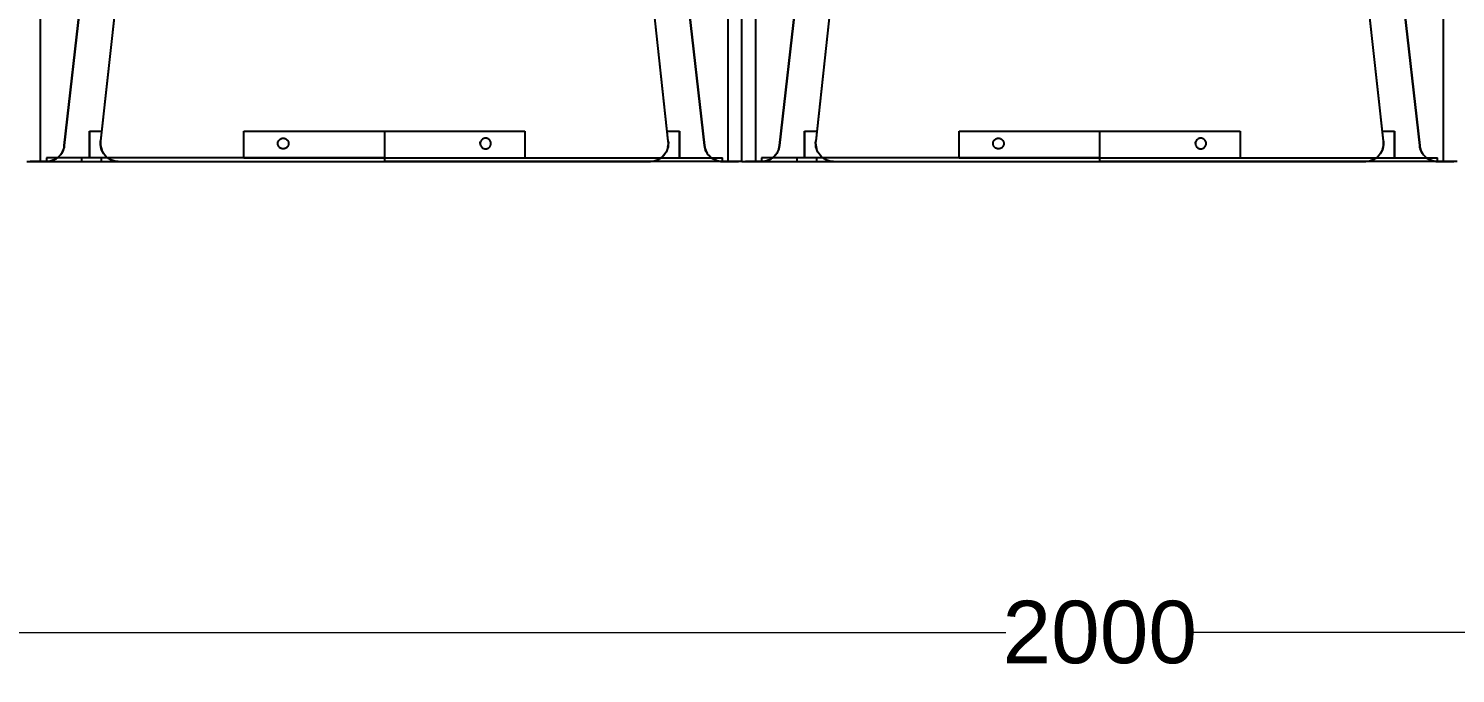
# Model space of a CAD drawing. Header units: millimetres. Extents: x 10366 to 23682, y 24552 to 29690.
# Drawn here: x 21853 to 22651, y 26972 to 27333 of the extents above; entities that cross this region are included whole.
import ezdxf

# ---------------------------------------------------------------- set-up
doc = ezdxf.new("R2010")
doc.units = ezdxf.units.MM
doc.header["$LTSCALE"] = 3
doc.layers.add('DomyÅ›lny', color=7, linetype='Continuous')
doc.styles.get("Standard").update_dxf_attribs({"font": 'arial.ttf'})
doc.dimstyles.new('MATEUSZ', dxfattribs={"dimtxt": 35, "dimasz": 16, "dimexe": 0.18, "dimexo": 0.0625, "dimgap": 0.09, "dimtad": 0, "dimdec": 0, "dimdsep": 46, "dimtxsty": 'Standard', "dimblk": 'DOT', "dimcen": 0.09, "dimse1": 1, "dimse2": 1, "dimadec": 0, "dimazin": 0, "dimtfac": 1, "dimtdec": 0, "dimtofl": 0, "dimtmove": 0, "dimatfit": 3, "dimfxl": 1, "dimtolj": 1, "dimtzin": 0, "dimlwd": 9, "dimlwe": 9, "dimarcsym": 0})

# ---------------------------------------------------------------- blocks, each defined once
blk = doc.blocks.new('_Dot')
at = {"color": 0, "linetype": 'ByBlock', "lineweight": -2}
blk.add_line((-0.5, 0), (-1, 0), dxfattribs=at)
at = {"color": 0, "linetype": 'ByBlock', "const_width": 0.5}
blk.add_lwpolyline([(-0.25, 0, 1), (0.25, 0, 1)], format="xyb", close=True, dxfattribs=at)
blk = doc.blocks.new('*D42')
at = {"color": 0, "lineweight": 9, "transparency": 16777216}
for p, q in [((21467.95, 26995.14), (22399.28, 26995.14)), ((23435.8, 26995.14), (22504.46, 26995.14))]:
    blk.add_line(p, q, dxfattribs=at)
at = {"layer": 'Defpoints', "color": 0, "transparency": 16777216}
for p in [(21451.95, 27258.78), (23451.8, 27258.78), (23451.8, 26995.14)]:
    blk.add_point(p, dxfattribs=at)
at = {"color": 0, "lineweight": 9, "transparency": 16777216, "xscale": 16, "yscale": 16, "zscale": 16, "rotation": 180}
blk.add_blockref('_Dot', (21451.95, 26995.14), dxfattribs=at)
at = {"color": 0, "lineweight": 9, "transparency": 16777216, "xscale": 16, "yscale": 16, "zscale": 16}
blk.add_blockref('_Dot', (23451.8, 26995.14), dxfattribs=at)
at = {"color": 0, "transparency": 16777216, "insert": (22451.87, 26995.14), "char_height": 35, "attachment_point": 5}
blk.add_mtext('\\A1;2000', dxfattribs=at)

msp = doc.modelspace()

# ---------------------------------------------------------------- linework, layer by layer
at = {"layer": 'DomyÅ›lny'}
for p, q in [((21859.56, 27258.78), (21859.56, 27967.57)), ((22244.04, 27258.78), (22244.04, 27967.57)), ((22251.8, 27258.78), (22251.8, 27968.89)), ((22251.8, 27258.78), (22251.8, 27968.89)), ((22259.56, 27258.78), (22259.56, 27967.57)), ((22644.04, 27258.78), (22644.04, 27967.57)), ((21965.27, 27929.63), (21893.04, 27270.36)), ((21965.27, 27929.5), (21893.04, 27270.23)), ((22210.56, 27270.36), (22138.33, 27929.63)), ((22210.56, 27270.23), (22138.33, 27929.5)), ((22365.27, 27929.63), (22293.04, 27270.36)), ((22365.27, 27929.5), (22293.04, 27270.23)), ((22610.56, 27270.36), (22538.33, 27929.63)), ((22610.56, 27270.23), (22538.33, 27929.5)), ((21872.8, 27267.65), (21945.51, 27912.19)), ((21945.48, 27911.85), (21872.8, 27267.65)), ((22230.8, 27267.65), (22158.09, 27912.19)), ((22158.12, 27911.85), (22230.8, 27267.65)), ((22272.8, 27267.65), (22345.51, 27912.19)), ((22345.48, 27911.85), (22272.8, 27267.65)), ((22630.8, 27267.65), (22558.09, 27912.19)), ((22558.12, 27911.85), (22630.8, 27267.65)), ((21886.8, 27275.78), (21893.64, 27275.78)), ((21886.8, 27275.78), (21893.64, 27275.78)), ((21886.8, 27260.78), (21886.8, 27275.78)), ((21886.8, 27275.78), (21886.8, 27260.78)), ((21973.18, 27260.78), (21973.18, 27275.75)), ((21973.18, 27275.75), (22051.8, 27275.75)), ((22051.8, 27275.75), (22051.8, 27260.78)), ((22051.8, 27275.75), (22130.42, 27275.75)), ((22051.8, 27275.75), (22051.8, 27260.78)), ((22130.42, 27275.75), (22130.42, 27260.78)), ((22209.96, 27275.78), (22216.8, 27275.78)), ((22209.96, 27275.78), (22216.8, 27275.78)), ((22216.8, 27275.78), (22216.8, 27260.78)), ((22216.8, 27260.78), (22216.8, 27275.78)), ((22286.8, 27275.78), (22293.64, 27275.78)), ((22286.8, 27275.78), (22293.64, 27275.78)), ((22286.8, 27275.78), (22286.8, 27260.78)), ((22286.8, 27260.78), (22286.8, 27275.78)), ((22373.18, 27260.78), (22373.18, 27275.75)), ((22373.18, 27275.75), (22451.8, 27275.75)), ((22451.8, 27275.75), (22530.42, 27275.75)), ((22451.8, 27275.75), (22451.8, 27260.78)), ((22451.8, 27275.75), (22451.8, 27260.78)), ((22530.42, 27275.75), (22530.42, 27260.78)), ((22609.96, 27275.78), (22616.8, 27275.78)), ((22609.96, 27275.78), (22616.8, 27275.78)), ((22616.8, 27275.78), (22616.8, 27260.78)), ((22616.8, 27260.78), (22616.8, 27275.78)), ((21893.04, 27270.23), (21893.04, 27270.36)), ((21992.22, 27268.81), (21992.22, 27269.69)), ((22105.38, 27268.81), (22105.38, 27269.69)), ((22111.38, 27268.81), (22111.38, 27269.69)), ((22210.56, 27270.23), (22210.56, 27270.36)), ((22293.04, 27270.23), (22293.04, 27270.36)), ((22392.22, 27268.81), (22392.22, 27269.69)), ((22505.38, 27268.81), (22505.38, 27269.69)), ((22511.38, 27268.81), (22511.38, 27269.69)), ((22610.56, 27270.23), (22610.56, 27270.36)), ((21862.77, 27260.78), (21862.77, 27258.78)), ((22051.8, 27260.78), (21862.77, 27260.78)), ((21882.43, 27260.78), (21882.43, 27258.78)), ((21893.43, 27260.78), (21893.43, 27258.78)), ((21973.18, 27260.78), (22051.8, 27260.78)), ((22051.8, 27260.78), (22130.42, 27260.78)), ((22051.8, 27260.78), (22240.83, 27260.78)), ((22051.8, 27260.78), (22051.8, 27258.78)), ((22051.8, 27260.78), (22051.8, 27258.78)), ((22240.83, 27258.78), (22240.83, 27260.78)), ((22451.8, 27260.78), (22262.77, 27260.78)), ((22262.77, 27260.78), (22262.77, 27258.78)), ((22282.43, 27260.78), (22282.43, 27258.78)), ((22293.43, 27260.78), (22293.43, 27258.78)), ((22373.18, 27260.78), (22451.8, 27260.78)), ((22451.8, 27260.78), (22530.42, 27260.78)), ((22451.8, 27260.78), (22451.8, 27258.78)), ((22451.8, 27260.78), (22640.83, 27260.78)), ((22451.8, 27260.78), (22451.8, 27258.78)), ((22640.83, 27258.78), (22640.83, 27260.78)), ((21853.8, 27258.78), (21862.77, 27258.78)), ((21862.86, 27258.78), (21859.56, 27258.78)), ((21859.56, 27258.78), (21862.86, 27258.78)), ((21862.77, 27258.78), (22051.8, 27258.78)), ((21902.97, 27258.78), (22200.63, 27258.78)), ((22240.83, 27258.78), (22051.8, 27258.78)), ((22244.04, 27258.78), (22240.74, 27258.78)), ((22240.74, 27258.78), (22244.04, 27258.78)), ((22240.83, 27258.78), (22249.8, 27258.78)), ((22253.8, 27258.78), (22262.77, 27258.78)), ((22262.86, 27258.78), (22259.56, 27258.78)), ((22259.56, 27258.78), (22262.86, 27258.78)), ((22262.77, 27258.78), (22451.8, 27258.78)), ((22302.97, 27258.78), (22600.63, 27258.78)), ((22640.83, 27258.78), (22451.8, 27258.78)), ((22644.04, 27258.78), (22640.74, 27258.78)), ((22640.74, 27258.78), (22644.04, 27258.78)), ((22640.83, 27258.78), (22649.8, 27258.78))]:
    msp.add_line(p, q, dxfattribs=at)
for points in [[(21893.04, 27270.36, 0), (21892.97, 27269.08, 0), (21893.07, 27267.77, 0), (21893.33, 27266.48, 0), (21893.75, 27265.22, 0)], [(21902.97, 27258.78, 0), (21901.94, 27258.83, 0), (21900.91, 27259, 0), (21899.88, 27259.28, 0), (21898.89, 27259.67, 0), (21897.94, 27260.17, 0), (21897.05, 27260.77, 0), (21896.24, 27261.46, 0), (21895.52, 27262.21, 0), (21894.87, 27263.04, 0), (21894.3, 27263.95, 0), (21893.82, 27264.92, 0), (21893.45, 27265.95, 0), (21893.18, 27267.01, 0), (21893.02, 27268.09, 0), (21892.97, 27269.17, 0), (21893.04, 27270.23, 0)], [(22210.56, 27270.23, 0), (22210.63, 27269.17, 0), (22210.58, 27268.09, 0), (22210.42, 27267.01, 0), (22210.15, 27265.95, 0), (22209.78, 27264.92, 0), (22209.3, 27263.95, 0), (22208.73, 27263.04, 0), (22208.08, 27262.21, 0), (22207.36, 27261.46, 0), (22206.55, 27260.77, 0), (22205.66, 27260.17, 0), (22204.71, 27259.67, 0), (22203.72, 27259.28, 0), (22202.69, 27259, 0), (22201.66, 27258.83, 0), (22200.63, 27258.78, 0)], [(22210.35, 27266.79, 0), (22210.61, 27268.58, 0), (22210.56, 27270.36, 0)], [(22293.04, 27270.36, 0), (22292.97, 27269.27, 0), (22293.03, 27268.16, 0), (22293.2, 27267.05, 0), (22293.48, 27265.96, 0)], [(22302.97, 27258.78, 0), (22301.94, 27258.83, 0), (22300.91, 27259, 0), (22299.88, 27259.28, 0), (22298.89, 27259.67, 0), (22297.94, 27260.17, 0), (22297.05, 27260.77, 0), (22296.24, 27261.46, 0), (22295.52, 27262.21, 0), (22294.87, 27263.04, 0), (22294.3, 27263.95, 0), (22293.82, 27264.92, 0), (22293.45, 27265.95, 0), (22293.18, 27267.01, 0), (22293.02, 27268.09, 0), (22292.97, 27269.17, 0), (22293.04, 27270.23, 0)], [(22610.56, 27270.23, 0), (22610.63, 27269.17, 0), (22610.58, 27268.09, 0), (22610.42, 27267.01, 0), (22610.15, 27265.95, 0), (22609.78, 27264.92, 0), (22609.3, 27263.95, 0), (22608.73, 27263.04, 0), (22608.08, 27262.21, 0), (22607.36, 27261.46, 0), (22606.55, 27260.77, 0), (22605.66, 27260.17, 0), (22604.71, 27259.67, 0), (22603.72, 27259.28, 0), (22602.69, 27259, 0), (22601.66, 27258.83, 0), (22600.63, 27258.78, 0)], [(22609.94, 27265.45, 0), (22610.32, 27266.66, 0), (22610.55, 27267.89, 0), (22610.63, 27269.14, 0), (22610.56, 27270.36, 0)], [(21862.86, 27258.78, 0), (21863.8, 27258.82, 0), (21864.73, 27258.95, 0), (21865.64, 27259.17, 0), (21866.51, 27259.46, 0), (21867.36, 27259.84, 0), (21868.16, 27260.29, 0), (21868.91, 27260.81, 0), (21869.61, 27261.4, 0), (21870.25, 27262.04, 0), (21870.83, 27262.73, 0), (21871.34, 27263.47, 0), (21871.79, 27264.26, 0), (21872.15, 27265.07, 0), (21872.45, 27265.91, 0), (21872.66, 27266.76, 0), (21872.8, 27267.65, 0)], [(21872.8, 27267.65, 0), (21872.65, 27266.73, 0), (21872.42, 27265.83, 0), (21872.1, 27264.95, 0), (21871.71, 27264.11, 0), (21871.24, 27263.32, 0), (21870.71, 27262.57, 0), (21870.11, 27261.88, 0), (21869.45, 27261.25, 0), (21868.74, 27260.68, 0), (21867.98, 27260.18, 0), (21867.19, 27259.76, 0), (21866.36, 27259.41, 0), (21865.52, 27259.13, 0), (21864.64, 27258.93, 0), (21863.77, 27258.82, 0), (21862.86, 27258.78, 0)], [(22206.93, 27261.21, 0), (22207.85, 27262.08, 0), (22208.65, 27263.06, 0)], [(22240.74, 27258.78, 0), (22239.8, 27258.82, 0), (22238.87, 27258.95, 0), (22237.96, 27259.17, 0), (22237.09, 27259.46, 0), (22236.24, 27259.84, 0), (22235.44, 27260.29, 0), (22234.69, 27260.81, 0), (22233.99, 27261.4, 0), (22233.35, 27262.04, 0), (22232.77, 27262.73, 0), (22232.26, 27263.47, 0), (22231.81, 27264.26, 0), (22231.45, 27265.07, 0), (22231.15, 27265.91, 0), (22230.94, 27266.76, 0), (22230.8, 27267.65, 0)], [(22230.8, 27267.65, 0), (22230.95, 27266.73, 0), (22231.18, 27265.83, 0), (22231.5, 27264.95, 0), (22231.89, 27264.11, 0), (22232.36, 27263.32, 0), (22232.89, 27262.57, 0), (22233.49, 27261.88, 0), (22234.15, 27261.25, 0), (22234.86, 27260.68, 0), (22235.62, 27260.18, 0), (22236.41, 27259.76, 0), (22237.24, 27259.41, 0), (22238.09, 27259.13, 0), (22238.96, 27258.93, 0), (22239.83, 27258.82, 0), (22240.74, 27258.78, 0)], [(22262.86, 27258.78, 0), (22263.8, 27258.82, 0), (22264.73, 27258.95, 0), (22265.64, 27259.17, 0), (22266.51, 27259.46, 0), (22267.36, 27259.84, 0), (22268.16, 27260.29, 0), (22268.91, 27260.81, 0), (22269.61, 27261.4, 0), (22270.25, 27262.04, 0), (22270.83, 27262.73, 0), (22271.34, 27263.47, 0), (22271.79, 27264.26, 0), (22272.15, 27265.07, 0), (22272.45, 27265.91, 0), (22272.66, 27266.76, 0), (22272.8, 27267.65, 0)], [(22272.8, 27267.65, 0), (22272.65, 27266.73, 0), (22272.42, 27265.83, 0), (22272.1, 27264.95, 0), (22271.71, 27264.11, 0), (22271.24, 27263.32, 0), (22270.71, 27262.57, 0), (22270.11, 27261.88, 0), (22269.45, 27261.25, 0), (22268.74, 27260.68, 0), (22267.98, 27260.18, 0), (22267.19, 27259.76, 0), (22266.36, 27259.41, 0), (22265.52, 27259.13, 0), (22264.64, 27258.93, 0), (22263.77, 27258.82, 0), (22262.86, 27258.78, 0)], [(22630.8, 27267.65, 0), (22630.95, 27266.73, 0), (22631.18, 27265.83, 0), (22631.5, 27264.95, 0), (22631.89, 27264.11, 0), (22632.36, 27263.32, 0), (22632.89, 27262.57, 0), (22633.49, 27261.88, 0), (22634.15, 27261.25, 0), (22634.86, 27260.68, 0), (22635.62, 27260.18, 0), (22636.41, 27259.76, 0), (22637.24, 27259.41, 0), (22638.09, 27259.13, 0), (22638.96, 27258.93, 0), (22639.83, 27258.82, 0), (22640.74, 27258.78, 0)], [(22640.74, 27258.78, 0), (22639.8, 27258.82, 0), (22638.87, 27258.95, 0), (22637.96, 27259.17, 0), (22637.09, 27259.46, 0), (22636.24, 27259.84, 0), (22635.44, 27260.29, 0), (22634.69, 27260.81, 0), (22633.99, 27261.4, 0), (22633.35, 27262.04, 0), (22632.77, 27262.73, 0), (22632.26, 27263.47, 0), (22631.81, 27264.26, 0), (22631.45, 27265.07, 0), (22631.15, 27265.91, 0), (22630.94, 27266.76, 0), (22630.8, 27267.65, 0)], [(21851.8, 27258.78, 0), (21851.8, 27258.78, 0), (21851.8, 27258.78, 0), (21851.8, 27258.78, 0), (21851.8, 27258.78, 0), (21851.8, 27258.78, 0), (21851.8, 27258.78, 0), (21851.8, 27258.78, 0), (21851.8, 27258.78, 0), (21851.8, 27258.78, 0), (21851.8, 27258.78, 0), (21851.82, 27258.78, 0), (21851.95, 27258.78, 0), (21852.6, 27258.78, 0), (21859.56, 27258.78, 0)], [(21859.56, 27258.78, 0), (21853.8, 27258.78, 0)], [(21900.43, 27259.25, 0), (21901.7, 27258.99, 0), (21902.97, 27258.91, 0)], [(22200.63, 27258.91, 0), (22202.11, 27259.02, 0), (22203.6, 27259.37, 0)], [(22251.8, 27258.78, 0), (22251.8, 27258.78, 0), (22251.8, 27258.78, 0), (22251.8, 27258.78, 0), (22251.8, 27258.78, 0), (22251.8, 27258.78, 0), (22251.8, 27258.78, 0), (22251.8, 27258.78, 0), (22251.8, 27258.78, 0), (22251.8, 27258.78, 0), (22251.8, 27258.78, 0), (22251.79, 27258.78, 0), (22251.74, 27258.78, 0), (22251.55, 27258.78, 0), (22249.58, 27258.78, 0), (22244.04, 27258.78, 0)], [(22244.04, 27258.78, 0), (22249.8, 27258.78, 0)], [(22251.8, 27258.78, 0), (22251.8, 27258.78, 0), (22251.8, 27258.78, 0), (22251.8, 27258.78, 0), (22251.8, 27258.78, 0), (22251.8, 27258.78, 0), (22251.8, 27258.78, 0), (22251.8, 27258.78, 0), (22251.8, 27258.78, 0), (22251.8, 27258.78, 0), (22251.8, 27258.78, 0), (22251.82, 27258.78, 0), (22251.95, 27258.78, 0), (22252.6, 27258.78, 0), (22259.56, 27258.78, 0)], [(22259.56, 27258.78, 0), (22253.8, 27258.78, 0)], [(22300.17, 27259.32, 0), (22301.57, 27259.01, 0), (22302.97, 27258.91, 0)], [(22651.8, 27258.78, 0), (22651.8, 27258.78, 0), (22651.8, 27258.78, 0), (22651.8, 27258.78, 0), (22651.8, 27258.78, 0), (22651.8, 27258.78, 0), (22651.8, 27258.78, 0), (22651.8, 27258.78, 0), (22651.8, 27258.78, 0), (22651.8, 27258.78, 0), (22651.8, 27258.78, 0), (22651.78, 27258.78, 0), (22651.65, 27258.78, 0), (22651, 27258.78, 0), (22644.04, 27258.78, 0)], [(22644.04, 27258.78, 0), (22649.8, 27258.78, 0)]]:
    msp.add_polyline3d(points, dxfattribs=at)
for points in [[(21992.22, 27268.81, 0), (21992.23, 27269.08, 0), (21992.27, 27269.36, 0), (21992.33, 27269.64, 0), (21992.43, 27269.92, 0), (21992.55, 27270.19, 0), (21992.71, 27270.45, 0), (21992.89, 27270.7, 0), (21993.1, 27270.93, 0), (21993.33, 27271.14, 0), (21993.58, 27271.32, 0), (21993.84, 27271.47, 0), (21994.11, 27271.6, 0), (21994.39, 27271.69, 0), (21994.67, 27271.76, 0), (21994.95, 27271.8, 0), (21995.22, 27271.81, 0), (21995.49, 27271.8, 0), (21995.77, 27271.76, 0), (21996.04, 27271.69, 0), (21996.32, 27271.6, 0), (21996.6, 27271.47, 0), (21996.86, 27271.32, 0), (21997.11, 27271.14, 0), (21997.34, 27270.93, 0), (21997.55, 27270.7, 0), (21997.73, 27270.45, 0), (21997.88, 27270.19, 0), (21998.01, 27269.92, 0), (21998.1, 27269.64, 0), (21998.17, 27269.36, 0), (21998.21, 27269.08, 0), (21998.22, 27268.81, 0), (21998.21, 27268.54, 0), (21998.17, 27268.27, 0), (21998.1, 27267.99, 0), (21998.01, 27267.71, 0), (21997.88, 27267.44, 0), (21997.73, 27267.18, 0), (21997.55, 27266.93, 0), (21997.34, 27266.7, 0), (21997.11, 27266.49, 0), (21996.86, 27266.31, 0), (21996.6, 27266.15, 0), (21996.32, 27266.03, 0), (21996.04, 27265.94, 0), (21995.77, 27265.87, 0), (21995.49, 27265.83, 0), (21995.22, 27265.82, 0), (21994.95, 27265.83, 0), (21994.67, 27265.87, 0), (21994.39, 27265.94, 0), (21994.11, 27266.03, 0), (21993.84, 27266.15, 0), (21993.58, 27266.31, 0), (21993.33, 27266.49, 0), (21993.1, 27266.7, 0), (21992.89, 27266.93, 0), (21992.71, 27267.18, 0), (21992.55, 27267.44, 0), (21992.43, 27267.71, 0), (21992.33, 27267.99, 0), (21992.27, 27268.27, 0), (21992.23, 27268.54, 0)], [(22111.38, 27268.81, 0), (22111.37, 27269.08, 0), (22111.33, 27269.36, 0), (22111.27, 27269.64, 0), (22111.17, 27269.92, 0), (22111.05, 27270.19, 0), (22110.89, 27270.45, 0), (22110.71, 27270.7, 0), (22110.5, 27270.93, 0), (22110.27, 27271.14, 0), (22110.02, 27271.32, 0), (22109.76, 27271.47, 0), (22109.49, 27271.6, 0), (22109.21, 27271.69, 0), (22108.93, 27271.76, 0), (22108.65, 27271.8, 0), (22108.38, 27271.81, 0), (22108.11, 27271.8, 0), (22107.84, 27271.76, 0), (22107.56, 27271.69, 0), (22107.28, 27271.6, 0), (22107, 27271.47, 0), (22106.74, 27271.32, 0), (22106.49, 27271.14, 0), (22106.26, 27270.93, 0), (22106.05, 27270.7, 0), (22105.87, 27270.45, 0), (22105.72, 27270.19, 0), (22105.59, 27269.92, 0), (22105.5, 27269.64, 0), (22105.43, 27269.36, 0), (22105.39, 27269.08, 0), (22105.38, 27268.81, 0), (22105.39, 27268.54, 0), (22105.43, 27268.27, 0), (22105.5, 27267.99, 0), (22105.59, 27267.71, 0), (22105.72, 27267.44, 0), (22105.87, 27267.18, 0), (22106.05, 27266.93, 0), (22106.26, 27266.7, 0), (22106.49, 27266.49, 0), (22106.74, 27266.31, 0), (22107, 27266.15, 0), (22107.28, 27266.03, 0), (22107.56, 27265.94, 0), (22107.84, 27265.87, 0), (22108.11, 27265.83, 0), (22108.38, 27265.82, 0), (22108.65, 27265.83, 0), (22108.93, 27265.87, 0), (22109.21, 27265.94, 0), (22109.49, 27266.03, 0), (22109.76, 27266.15, 0), (22110.02, 27266.31, 0), (22110.27, 27266.49, 0), (22110.5, 27266.7, 0), (22110.71, 27266.93, 0), (22110.89, 27267.18, 0), (22111.05, 27267.44, 0), (22111.17, 27267.71, 0), (22111.27, 27267.99, 0), (22111.33, 27268.27, 0), (22111.37, 27268.54, 0)], [(22392.22, 27268.81, 0), (22392.23, 27269.08, 0), (22392.27, 27269.36, 0), (22392.33, 27269.64, 0), (22392.43, 27269.92, 0), (22392.55, 27270.19, 0), (22392.71, 27270.45, 0), (22392.89, 27270.7, 0), (22393.1, 27270.93, 0), (22393.33, 27271.14, 0), (22393.58, 27271.32, 0), (22393.84, 27271.47, 0), (22394.11, 27271.6, 0), (22394.39, 27271.69, 0), (22394.67, 27271.76, 0), (22394.95, 27271.8, 0), (22395.22, 27271.81, 0), (22395.49, 27271.8, 0), (22395.77, 27271.76, 0), (22396.04, 27271.69, 0), (22396.32, 27271.6, 0), (22396.6, 27271.47, 0), (22396.86, 27271.32, 0), (22397.11, 27271.14, 0), (22397.34, 27270.93, 0), (22397.55, 27270.7, 0), (22397.73, 27270.45, 0), (22397.88, 27270.19, 0), (22398.01, 27269.92, 0), (22398.1, 27269.64, 0), (22398.17, 27269.36, 0), (22398.21, 27269.08, 0), (22398.22, 27268.81, 0), (22398.21, 27268.54, 0), (22398.17, 27268.27, 0), (22398.1, 27267.99, 0), (22398.01, 27267.71, 0), (22397.88, 27267.44, 0), (22397.73, 27267.18, 0), (22397.55, 27266.93, 0), (22397.34, 27266.7, 0), (22397.11, 27266.49, 0), (22396.86, 27266.31, 0), (22396.6, 27266.15, 0), (22396.32, 27266.03, 0), (22396.04, 27265.94, 0), (22395.77, 27265.87, 0), (22395.49, 27265.83, 0), (22395.22, 27265.82, 0), (22394.95, 27265.83, 0), (22394.67, 27265.87, 0), (22394.39, 27265.94, 0), (22394.11, 27266.03, 0), (22393.84, 27266.15, 0), (22393.58, 27266.31, 0), (22393.33, 27266.49, 0), (22393.1, 27266.7, 0), (22392.89, 27266.93, 0), (22392.71, 27267.18, 0), (22392.55, 27267.44, 0), (22392.43, 27267.71, 0), (22392.33, 27267.99, 0), (22392.27, 27268.27, 0), (22392.23, 27268.54, 0)], [(22511.38, 27268.81, 0), (22511.37, 27269.08, 0), (22511.33, 27269.36, 0), (22511.27, 27269.64, 0), (22511.17, 27269.92, 0), (22511.05, 27270.19, 0), (22510.89, 27270.45, 0), (22510.71, 27270.7, 0), (22510.5, 27270.93, 0), (22510.27, 27271.14, 0), (22510.02, 27271.32, 0), (22509.76, 27271.47, 0), (22509.49, 27271.6, 0), (22509.21, 27271.69, 0), (22508.93, 27271.76, 0), (22508.65, 27271.8, 0), (22508.38, 27271.81, 0), (22508.11, 27271.8, 0), (22507.84, 27271.76, 0), (22507.56, 27271.69, 0), (22507.28, 27271.6, 0), (22507, 27271.47, 0), (22506.74, 27271.32, 0), (22506.49, 27271.14, 0), (22506.26, 27270.93, 0), (22506.05, 27270.7, 0), (22505.87, 27270.45, 0), (22505.72, 27270.19, 0), (22505.59, 27269.92, 0), (22505.5, 27269.64, 0), (22505.43, 27269.36, 0), (22505.39, 27269.08, 0), (22505.38, 27268.81, 0), (22505.39, 27268.54, 0), (22505.43, 27268.27, 0), (22505.5, 27267.99, 0), (22505.59, 27267.71, 0), (22505.72, 27267.44, 0), (22505.87, 27267.18, 0), (22506.05, 27266.93, 0), (22506.26, 27266.7, 0), (22506.49, 27266.49, 0), (22506.74, 27266.31, 0), (22507, 27266.15, 0), (22507.28, 27266.03, 0), (22507.56, 27265.94, 0), (22507.84, 27265.87, 0), (22508.11, 27265.83, 0), (22508.38, 27265.82, 0), (22508.65, 27265.83, 0), (22508.93, 27265.87, 0), (22509.21, 27265.94, 0), (22509.49, 27266.03, 0), (22509.76, 27266.15, 0), (22510.02, 27266.31, 0), (22510.27, 27266.49, 0), (22510.5, 27266.7, 0), (22510.71, 27266.93, 0), (22510.89, 27267.18, 0), (22511.05, 27267.44, 0), (22511.17, 27267.71, 0), (22511.27, 27267.99, 0), (22511.33, 27268.27, 0), (22511.37, 27268.54, 0)]]:
    msp.add_polyline3d(points, close=True, dxfattribs=at)

# ---------------------------------------------------------------- dimensions: what is measured, and where the dimension line sits
dim = msp.add_linear_dim(base=(23451.8, 26995.14), p1=(21451.95, 27258.78), p2=(23451.8, 27258.78), dimstyle='MATEUSZ')
dim.commit()
dim.dimension.update_dxf_attribs({"geometry": '*D42', "text_midpoint": (22451.87, 26995.14)})

doc.saveas('drawing.dxf')
